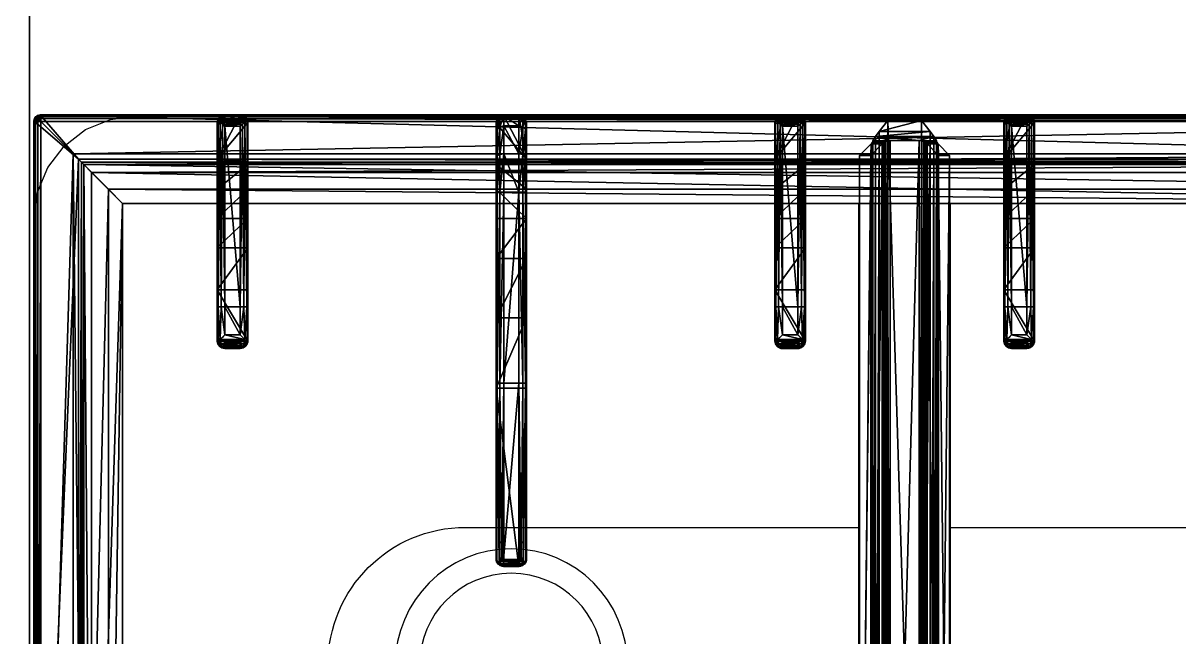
# Model space of a CAD drawing. Header units: millimetres. Extents: x 38967 to 51721, y 49836 to 53207.
# Drawn here: x 41740.43 to 41778.26, y 52517.76 to 52537.84 of the extents above; entities that cross this region are included whole.
import ezdxf

# ---------------------------------------------------------------- set-up
doc = ezdxf.new("R2010")
doc.units = ezdxf.units.MM
doc.header["$LTSCALE"] = 5
for name, color, linetype in [('200-EquipBlack-3d', 250, 'Continuous'), ('200-EquipInternal-2d', 252, 'Continuous'), ('200-EquipSteel-3d', 9, 'Continuous')]:
    doc.layers.add(name, color=color, linetype=linetype)

# ---------------------------------------------------------------- blocks, each defined once
blk = doc.blocks.new('ELECTROLUX-MC7-BODY1200X250')
at = {"layer": '200-EquipSteel-3d'}
for points in [[(0, -655, 650), (0, -102, 650), (1200, -102, 650), (1200, -655, 650)], [(0, -655, 650), (1200, -655, 650), (1200, -655, 900), (0, -655, 900)]]:
    blk.add_3dface(points, dxfattribs=at)
blk = doc.blocks.new('ELECTROLUX-MC-BURNER6')
at = {"layer": '200-EquipInternal-2d'}
for radius in [38, 30]:
    blk.add_circle((0, 0), radius, dxfattribs=at)
blk = doc.blocks.new('ELECTROLUX-MC-CRUSCOTTO1200')
at = {"layer": '200-EquipSteel-3d'}
for points in [[(0, -55.83, 654.41), (0, 0, 660.54), (1200, 0, 660.54), (1200, -55.83, 654.41)], [(0, 0, 660.54), (0, 0, 900), (1200, 0, 900), (1200, 0, 660.54)], [(0, 0, 900), (0, -62, 900), (1200, -62, 900), (1200, 0, 900)]]:
    blk.add_3dface(points, dxfattribs=at)
blk = doc.blocks.new('ELECTROLUX-MC7-TOPFYERBRURNERS6')
at = {"layer": '200-EquipInternal-2d'}
for p, q in [((380, -651.5), (380, -85.5)), ((303.52, -333.5), (303.52, -328.5)), ((303.52, -328.5), (305.63, -328.5)), ((305.63, -328.5), (305.63, -333.5)), ((308.09, -326), (305.96, -326)), ((317.19, -328.5), (307.98, -328.5)), ((307.98, -333.5), (307.98, -328.5)), ((308.09, -326), (317.24, -326)), ((317.19, -328.5), (317.19, -333.5)), ((378, -328.5), (317.19, -328.5)), ((317.24, -326), (377.53, -326)), ((378, -328.5), (378, -333.5)), ((380, -328.5), (380, -333.5)), ((380, -328.5), (380, -333.5)), ((305.63, -333.5), (303.52, -333.5)), ((305.96, -336), (308.09, -336)), ((307.98, -333.5), (317.19, -333.5)), ((317.24, -336), (308.09, -336)), ((317.19, -333.5), (378, -333.5)), ((377.53, -336), (317.24, -336)), ((205, -353.5), (351.02, -353.5)), ((205, -383.5), (351.02, -383.5)), ((305.96, -401), (308.09, -401)), ((317.24, -401), (308.09, -401)), ((377.53, -401), (317.24, -401)), ((303.52, -403.5), (303.52, -408.5)), ((305.63, -403.5), (303.52, -403.5)), ((305.63, -408.5), (305.63, -403.5)), ((307.98, -403.5), (317.19, -403.5)), ((307.98, -403.5), (307.98, -408.5)), ((317.19, -403.5), (378, -403.5)), ((317.19, -408.5), (317.19, -403.5)), ((378, -408.5), (378, -403.5)), ((380, -408.5), (380, -403.5)), ((380, -408.5), (380, -403.5)), ((303.52, -408.5), (305.63, -408.5)), ((317.19, -408.5), (307.98, -408.5)), ((378, -408.5), (317.19, -408.5)), ((308.09, -411), (305.96, -411)), ((308.09, -411), (317.24, -411)), ((317.24, -411), (377.53, -411)), ((232.19, -494.75), (232.19, -499.75)), ((232.19, -494.75), (232.64, -494.75)), ((232.64, -494.75), (232.64, -499.75)), ((232.73, -494.16), (232.73, -500.34)), ((234.54, -494.75), (234.54, -499.75)), ((234.54, -494.75), (292.19, -494.75)), ((235.11, -492.25), (234.69, -492.25)), ((292.24, -492.25), (235.11, -492.25)), ((292.19, -494.75), (292.19, -499.75)), ((292.19, -494.75), (354.69, -494.75)), ((354.69, -492.25), (292.24, -492.25)), ((354.69, -492.25), (354.69, -494.75)), ((377.19, -492.25), (354.69, -492.25)), ((354.69, -494.75), (354.69, -499.75)), ((354.69, -494.75), (379.69, -494.75)), ((379.69, -494.75), (379.69, -499.75)), ((232.64, -499.75), (232.19, -499.75)), ((292.19, -499.75), (234.54, -499.75)), ((234.69, -502.25), (235.11, -502.25)), ((235.11, -502.25), (292.24, -502.25)), ((354.69, -499.75), (292.19, -499.75)), ((292.24, -502.25), (354.69, -502.25)), ((354.69, -499.75), (354.69, -502.25)), ((379.69, -499.75), (354.69, -499.75)), ((354.69, -502.25), (377.19, -502.25)), ((303.52, -591), (303.52, -586)), ((303.52, -586), (305.63, -586)), ((305.63, -586), (305.63, -591)), ((308.09, -583.5), (305.96, -583.5)), ((317.19, -586), (307.98, -586)), ((307.98, -591), (307.98, -586)), ((308.09, -583.5), (317.24, -583.5)), ((317.19, -586), (317.19, -591)), ((378, -586), (317.19, -586)), ((317.24, -583.5), (377.53, -583.5)), ((378, -586), (378, -591)), ((380, -586), (380, -591)), ((380, -586), (380, -591)), ((305.63, -591), (303.52, -591)), ((305.96, -593.5), (308.09, -593.5)), ((307.98, -591), (317.19, -591)), ((317.24, -593.5), (308.09, -593.5)), ((317.19, -591), (378, -591)), ((377.53, -593.5), (317.24, -593.5)), ((378, -653.5), (22, -653.5))]:
    blk.add_line(p, q, dxfattribs=at)
blk.add_lwpolyline([(48.98, -112.48), (351.02, -112.48), (351.02, -624.52), (48.98, -624.52)], close=True, dxfattribs=at)
for points in [[(245, -353.5), (245, -222.25, 1), (155, -222.25), (155, -353.5)], [(155, -383.5), (155, -512.25, 1), (245, -512.25), (245, -383.5)]]:
    blk.add_lwpolyline(points, format="xyb", dxfattribs=at)
for centre, start, end in [((377.19, -494.75), 0, 90), ((377.19, -499.75), 270, 0)]:
    blk.add_arc(centre, 2.5, start, end, dxfattribs=at)
for centre, major_axis, ratio, start_param, end_param in [((308.09, -328.5), (1.92, 1.92), 0.8391, 1.592613, 2.268928), ((308.09, -328.5), (0, 2.5), 0.84544, 0, 0.894481), ((308.09, -328.5), (-2.5, 2.5), 0.02182, 0.872665, 1.54898), ((317.24, -328.5), (0, 2.5), 0.02182, 0, 1.570796), ((377.53, -328.5), (0, 2.5), 0.948965, -0.895145, 0), ((308.09, -333.5), (-1.92, 1.92), 0.8391, 0.872665, 1.54898), ((308.09, -333.5), (2.5, 2.5), 0.02182, 1.592613, 2.268928), ((308.09, -333.5), (0, 2.5), 0.84544, 2.247111, 3.141593), ((317.24, -333.5), (0, 2.5), 0.02182, 1.570796, 3.141593), ((377.53, -333.5), (0, 2.5), 0.948965, 3.141593, 4.036737), ((234.69, -494.75), (2.5, 0), 0.99863, 1.570796, 3.141593), ((236.11, -494.75), (3.47, 0), 0.720185, 2.903047, 3.141593), ((235.11, -494.75), (0, 2.5), 0.951091, 0, 0.914364), ((292.24, -494.75), (0, 2.5), 0.02182, 0, 1.570796), ((234.69, -499.75), (-2.5, 0), 0.99863, 0, 1.570796), ((236.11, -499.75), (-3.47, 0), 0.720185, 0, 0.238546), ((235.11, -499.75), (0, 2.5), 0.951091, 2.227228, 3.141593), ((292.24, -499.75), (0, 2.5), 0.02182, 1.570796, 3.141593), ((308.09, -586), (1.92, 1.92), 0.8391, 1.592613, 2.268928), ((308.09, -586), (0, 2.5), 0.84544, 0, 0.894481), ((308.09, -586), (-2.5, 2.5), 0.02182, 0.872665, 1.54898), ((317.24, -586), (0, 2.5), 0.02182, 0, 1.570796), ((377.53, -586), (0, 2.5), 0.948965, -0.895145, 0), ((308.09, -591), (-1.92, 1.92), 0.8391, 0.872665, 1.54898), ((308.09, -591), (2.5, 2.5), 0.02182, 1.592613, 2.268928), ((308.09, -591), (0, 2.5), 0.84544, 2.247111, 3.141593), ((317.24, -591), (0, 2.5), 0.02182, 1.570796, 3.141593), ((377.53, -591), (0, 2.5), 0.948965, 3.141593, 4.036737), ((378, -651.5), (-1.42, 1.42), 0.997265, 2.357564, 3.925621)]:
    blk.add_ellipse(centre, major_axis=major_axis, ratio=ratio, start_param=start_param, end_param=end_param, dxfattribs=at)
at = {"layer": '200-EquipInternal-2d', "extrusion": (0, 0, -1)}
for centre, major_axis, ratio, start_param, end_param in [((308.09, -403.5), (0, 2.5), 0.84544, -0.894481, 0), ((317.24, -403.5), (0, 2.5), 0.02182, 4.712389, 6.283185), ((377.53, -403.5), (0, 2.5), 0.948965, 0, 0.895145), ((308.09, -403.5), (1.92, 1.92), 0.8391, 4.014257, 4.690572), ((308.09, -403.5), (-2.5, 2.5), 0.02182, 4.734206, 5.410521), ((308.09, -408.5), (-1.92, 1.92), 0.8391, 4.734206, 5.410521), ((308.09, -408.5), (2.5, 2.5), 0.02182, 4.014257, 4.690572), ((317.24, -408.5), (0, 2.5), 0.02182, 3.141593, 4.712389), ((308.09, -408.5), (0, 2.5), 0.84544, 3.141593, 4.036074), ((377.53, -408.5), (0, 2.5), 0.948965, 2.246448, 3.141593)]:
    blk.add_ellipse(centre, major_axis=major_axis, ratio=ratio, start_param=start_param, end_param=end_param, dxfattribs=at)
at = {"layer": '200-EquipInternal-2d'}
for points, knots in [([(305.96, -326), (305.81, -326), (305.65, -326.01), (305.34, -326.08), (305.18, -326.13), (304.88, -326.25), (304.74, -326.33), (304.47, -326.52), (304.35, -326.62), (304.13, -326.84), (304.03, -326.97), (303.85, -327.24), (303.77, -327.39), (303.65, -327.7), (303.6, -327.86), (303.54, -328.18), (303.52, -328.34), (303.52, -328.5)], [3.776921, 3.776921, 3.776921, 3.776921, 4.248957, 4.248957, 4.720993, 4.720993, 5.193029, 5.193029, 5.665065, 5.665065, 6.135831, 6.135831, 6.606596, 6.606596, 7.077361, 7.077361, 7.548126, 7.548126, 7.548126, 7.548126]), ([(379.38, -326.94), (379.21, -327.14), (379.01, -327.37), (378.67, -327.75), (378.53, -327.9), (378.26, -328.21), (378.13, -328.36), (378, -328.5)], [11.858599, 11.858599, 11.858599, 11.858599, 12.773425, 12.773425, 13.35037, 13.35037, 13.927314, 13.927314, 13.927314, 13.927314]), ([(380, -328.5), (379.99, -328.36), (379.97, -328.21), (379.91, -327.9), (379.86, -327.75), (379.69, -327.37), (379.55, -327.14), (379.38, -326.94)], [0, 0, 0, 0, 0.576945, 0.576945, 1.153889, 1.153889, 2.068716, 2.068716, 2.068716, 2.068716]), ([(303.52, -333.5), (303.52, -333.66), (303.54, -333.82), (303.6, -334.14), (303.65, -334.3), (303.77, -334.61), (303.85, -334.76), (304.03, -335.03), (304.13, -335.16), (304.35, -335.38), (304.47, -335.48), (304.74, -335.67), (304.88, -335.75), (305.18, -335.87), (305.34, -335.92), (305.65, -335.98), (305.81, -336), (305.96, -336)], [15.096253, 15.096253, 15.096253, 15.096253, 15.567018, 15.567018, 16.037783, 16.037783, 16.508548, 16.508548, 16.979314, 16.979314, 17.45135, 17.45135, 17.923386, 17.923386, 18.395422, 18.395422, 18.867458, 18.867458, 18.867458, 18.867458]), ([(378, -333.5), (378.13, -333.64), (378.26, -333.79), (378.53, -334.09), (378.67, -334.25), (379.01, -334.63), (379.21, -334.86), (379.38, -335.06)], [0, 0, 0, 0, 0.576945, 0.576945, 1.153889, 1.153889, 2.068716, 2.068716, 2.068716, 2.068716]), ([(379.38, -335.06), (379.55, -334.86), (379.69, -334.63), (379.86, -334.25), (379.91, -334.09), (379.97, -333.79), (379.99, -333.64), (380, -333.5)], [11.858599, 11.858599, 11.858599, 11.858599, 12.773425, 12.773425, 13.35037, 13.35037, 13.927314, 13.927314, 13.927314, 13.927314]), ([(303.52, -403.5), (303.52, -403.34), (303.54, -403.18), (303.6, -402.86), (303.65, -402.7), (303.77, -402.39), (303.85, -402.24), (304.03, -401.97), (304.13, -401.84), (304.35, -401.62), (304.47, -401.52), (304.74, -401.33), (304.88, -401.25), (305.18, -401.13), (305.34, -401.08), (305.65, -401.02), (305.81, -401), (305.96, -401)], [15.096253, 15.096253, 15.096253, 15.096253, 15.567018, 15.567018, 16.037783, 16.037783, 16.508548, 16.508548, 16.979314, 16.979314, 17.45135, 17.45135, 17.923386, 17.923386, 18.395422, 18.395422, 18.867458, 18.867458, 18.867458, 18.867458]), ([(378, -403.5), (378.13, -403.36), (378.26, -403.21), (378.53, -402.91), (378.67, -402.75), (379.01, -402.37), (379.21, -402.14), (379.38, -401.94)], [0, 0, 0, 0, 0.576945, 0.576945, 1.153889, 1.153889, 2.068716, 2.068716, 2.068716, 2.068716]), ([(379.38, -401.94), (379.55, -402.14), (379.69, -402.37), (379.86, -402.75), (379.91, -402.91), (379.97, -403.21), (379.99, -403.36), (380, -403.5)], [11.858599, 11.858599, 11.858599, 11.858599, 12.773425, 12.773425, 13.35037, 13.35037, 13.927314, 13.927314, 13.927314, 13.927314]), ([(305.96, -411), (305.81, -411), (305.65, -410.99), (305.34, -410.92), (305.18, -410.87), (304.88, -410.75), (304.74, -410.67), (304.47, -410.48), (304.35, -410.38), (304.13, -410.16), (304.03, -410.03), (303.85, -409.76), (303.77, -409.61), (303.65, -409.3), (303.6, -409.14), (303.54, -408.82), (303.52, -408.66), (303.52, -408.5)], [3.776921, 3.776921, 3.776921, 3.776921, 4.248957, 4.248957, 4.720993, 4.720993, 5.193029, 5.193029, 5.665065, 5.665065, 6.135831, 6.135831, 6.606596, 6.606596, 7.077361, 7.077361, 7.548126, 7.548126, 7.548126, 7.548126]), ([(379.38, -410.06), (379.21, -409.86), (379.01, -409.63), (378.67, -409.25), (378.53, -409.09), (378.26, -408.79), (378.13, -408.64), (378, -408.5)], [11.858599, 11.858599, 11.858599, 11.858599, 12.773425, 12.773425, 13.35037, 13.35037, 13.927314, 13.927314, 13.927314, 13.927314]), ([(380, -408.5), (379.99, -408.64), (379.97, -408.79), (379.91, -409.09), (379.86, -409.25), (379.69, -409.63), (379.55, -409.86), (379.38, -410.06)], [0, 0, 0, 0, 0.576945, 0.576945, 1.153889, 1.153889, 2.068716, 2.068716, 2.068716, 2.068716]), ([(232.73, -494.16), (232.76, -494.06), (232.8, -493.95), (232.94, -493.63), (233.07, -493.42), (233.22, -493.22)], [0.764042, 0.764042, 0.764042, 0.764042, 1.153889, 1.153889, 2.012527, 2.012527, 2.012527, 2.012527]), ([(233.22, -493.22), (233.31, -493.33), (233.41, -493.44), (233.59, -493.66), (233.68, -493.77), (233.87, -493.99), (233.97, -494.1), (234.15, -494.31), (234.25, -494.41), (234.37, -494.55), (234.41, -494.6), (234.46, -494.66), (234.48, -494.68), (234.5, -494.7), (234.51, -494.71), (234.53, -494.73), (234.53, -494.73), (234.53, -494.74), (234.54, -494.74), (234.54, -494.74), (234.54, -494.74), (234.54, -494.75), (234.54, -494.75), (234.54, -494.75), (234.54, -494.75), (234.54, -494.75), (234.54, -494.75), (234.54, -494.75)], [5.918781, 5.918781, 5.918781, 5.918781, 6.382244, 6.382244, 6.833826, 6.833826, 7.285407, 7.285407, 7.736989, 7.736989, 7.96278, 7.96278, 8.075675, 8.075675, 8.132123, 8.132123, 8.160346, 8.160346, 8.174458, 8.174458, 8.181514, 8.181514, 8.185042, 8.185042, 8.186806, 8.186806, 8.18857, 8.18857, 8.18857, 8.18857]), ([(233.22, -501.28), (233.07, -501.08), (232.94, -500.87), (232.8, -500.55), (232.76, -500.44), (232.73, -500.34)], [11.917214, 11.917214, 11.917214, 11.917214, 12.775852, 12.775852, 13.165698, 13.165698, 13.165698, 13.165698]), ([(234.54, -499.75), (234.54, -499.75), (234.54, -499.75), (234.54, -499.75), (234.54, -499.75), (234.54, -499.75), (234.54, -499.75), (234.54, -499.76), (234.54, -499.76), (234.54, -499.76), (234.53, -499.76), (234.53, -499.77), (234.53, -499.77), (234.51, -499.79), (234.5, -499.8), (234.48, -499.82), (234.46, -499.84), (234.41, -499.9), (234.37, -499.95), (234.25, -500.09), (234.15, -500.19), (233.97, -500.4), (233.87, -500.51), (233.68, -500.73), (233.59, -500.84), (233.41, -501.06), (233.31, -501.17), (233.22, -501.28)], [8.188054, 8.188054, 8.188054, 8.188054, 8.189818, 8.189818, 8.191582, 8.191582, 8.19511, 8.19511, 8.202166, 8.202166, 8.216278, 8.216278, 8.244501, 8.244501, 8.300949, 8.300949, 8.413844, 8.413844, 8.639635, 8.639635, 9.091217, 9.091217, 9.542798, 9.542798, 9.99438, 9.99438, 10.457843, 10.457843, 10.457843, 10.457843]), ([(305.96, -583.5), (305.81, -583.5), (305.65, -583.51), (305.34, -583.58), (305.18, -583.63), (304.88, -583.75), (304.74, -583.83), (304.47, -584.02), (304.35, -584.12), (304.13, -584.34), (304.03, -584.47), (303.85, -584.74), (303.77, -584.89), (303.65, -585.2), (303.6, -585.36), (303.54, -585.68), (303.52, -585.84), (303.52, -586)], [3.776921, 3.776921, 3.776921, 3.776921, 4.248957, 4.248957, 4.720993, 4.720993, 5.193029, 5.193029, 5.665065, 5.665065, 6.135831, 6.135831, 6.606596, 6.606596, 7.077361, 7.077361, 7.548126, 7.548126, 7.548126, 7.548126]), ([(379.38, -584.44), (379.21, -584.64), (379.01, -584.87), (378.67, -585.25), (378.53, -585.41), (378.26, -585.71), (378.13, -585.86), (378, -586)], [11.858599, 11.858599, 11.858599, 11.858599, 12.773425, 12.773425, 13.35037, 13.35037, 13.927314, 13.927314, 13.927314, 13.927314]), ([(380, -586), (379.99, -585.86), (379.97, -585.71), (379.91, -585.41), (379.86, -585.25), (379.69, -584.87), (379.55, -584.64), (379.38, -584.44)], [0, 0, 0, 0, 0.576945, 0.576945, 1.153889, 1.153889, 2.068716, 2.068716, 2.068716, 2.068716]), ([(303.52, -591), (303.52, -591.16), (303.54, -591.32), (303.6, -591.64), (303.65, -591.8), (303.77, -592.11), (303.85, -592.26), (304.03, -592.53), (304.13, -592.66), (304.35, -592.88), (304.47, -592.98), (304.74, -593.17), (304.88, -593.25), (305.18, -593.37), (305.34, -593.42), (305.65, -593.48), (305.81, -593.5), (305.96, -593.5)], [15.096253, 15.096253, 15.096253, 15.096253, 15.567018, 15.567018, 16.037783, 16.037783, 16.508548, 16.508548, 16.979314, 16.979314, 17.45135, 17.45135, 17.923386, 17.923386, 18.395422, 18.395422, 18.867458, 18.867458, 18.867458, 18.867458]), ([(378, -591), (378.13, -591.14), (378.26, -591.29), (378.53, -591.59), (378.67, -591.75), (379.01, -592.13), (379.21, -592.36), (379.38, -592.56)], [0, 0, 0, 0, 0.576945, 0.576945, 1.153889, 1.153889, 2.068716, 2.068716, 2.068716, 2.068716]), ([(379.38, -592.56), (379.55, -592.36), (379.69, -592.13), (379.86, -591.75), (379.91, -591.59), (379.97, -591.29), (379.99, -591.14), (380, -591)], [11.858599, 11.858599, 11.858599, 11.858599, 12.773425, 12.773425, 13.35037, 13.35037, 13.927314, 13.927314, 13.927314, 13.927314])]:
    blk.add_open_spline(points, degree=3, knots=knots, dxfattribs=at)
at = {"layer": '200-EquipSteel-3d'}
for points, invisible_edges in [([(400, -655, 900), (379.66, -619.74, 900), (379.66, -117.26, 900), (400, -80.5, 900)], 13), ([(400, -655, 900), (420.34, -619.74, 900), (420.34, -117.26, 900), (400, -80.5, 900)], 13), ([(378.51, -628.47, 900), (379.66, -619.74, 900), (400, -655, 900)], 10), ([(421.49, -628.47, 900), (420.34, -619.74, 900), (400, -655, 900)], 10), ([(375.14, -636.62, 900), (378.51, -628.47, 900), (400, -655, 900)], 10), ([(424.86, -636.62, 900), (421.49, -628.47, 900), (400, -655, 900)], 10), ([(369.77, -643.61, 900), (375.14, -636.62, 900), (400, -655, 900)], 10), ([(430.23, -643.61, 900), (424.86, -636.62, 900), (400, -655, 900)], 10), ([(362.78, -648.98, 900), (369.77, -643.61, 900), (400, -655, 900)], 10), ([(437.22, -648.98, 900), (430.23, -643.61, 900), (400, -655, 900)], 10), ([(354.63, -652.35, 900), (362.78, -648.98, 900), (400, -655, 900)], 10), ([(445.37, -652.35, 900), (437.22, -648.98, 900), (400, -655, 900)], 10), ([(0, -655, 900), (54.11, -653.5, 900), (345.89, -653.5, 900), (400, -655, 900)], 5), ([(345.89, -653.5, 900), (354.63, -652.35, 900), (400, -655, 900)], 10), ([(454.11, -653.5, 900), (445.37, -652.35, 900), (400, -655, 900)], 10), ([(800, -655, 900), (745.89, -653.5, 900), (454.11, -653.5, 900), (400, -655, 900)], 5)]:
    blk.add_3dface(points, dxfattribs=dict(at, invisible_edges=invisible_edges))
at = {"layer": '200-EquipBlack-3d'}
mesh = blk.add_polyface(dxfattribs=at)
corners = [(379.78, -85.71, 904.1), (380, -85.5, 900), (379.52, -84.72, 904.14), (379.73, -84.5, 900), (378, -83.5, 900), (378.78, -83.98, 904.14), (379, -83.77, 900), (377.79, -83.72, 904.1), (379.48, -85.71, 905.06), (379.29, -84.85, 905), (378.65, -85.21, 905.73), (378.76, -85.71, 905.75), (378.65, -84.21, 905), (377.79, -84.02, 905.06), (378.29, -84.85, 905.73), (377.79, -84.74, 905.75), (377.79, -85.71, 906), (22.21, -85.71, 906), (22.21, -84.74, 905.75), (22.21, -84.02, 905.06), (22.21, -83.72, 904.1), (22, -83.5, 900), (365.45, -638.95, 900), (22, -653.5, 900), (34.55, -638.95, 900), (365.45, -98.05, 900), (380, -651.5, 900), (34.55, -98.05, 900), (20, -85.5, 900), (21, -83.77, 900), (379.73, -652.5, 900), (379, -653.23, 900), (378, -653.5, 900), (20, -651.5, 900), (20.27, -652.5, 900), (21, -653.23, 900), (20.27, -84.5, 900), (21.22, -83.98, 904.14), (20.48, -84.72, 904.14), (20.22, -85.71, 904.1), (21.35, -84.21, 905), (21.71, -84.85, 905.73), (20.71, -84.85, 905), (20.52, -85.71, 905.06), (21.35, -85.21, 905.73), (21.24, -85.71, 905.75), (22.21, -651.29, 906), (21.24, -651.29, 905.75), (20.52, -651.29, 905.06), (20.22, -651.29, 904.1), (20.48, -652.28, 904.14), (21.22, -653.02, 904.14), (22.21, -653.28, 904.1), (20.71, -652.15, 905), (21.35, -651.79, 905.73), (21.35, -652.79, 905), (22.21, -652.98, 905.06), (21.71, -652.15, 905.73), (22.21, -652.26, 905.75), (35.55, -637.95, 899.73), (35.55, -99.05, 899.73), (36.28, -99.78, 899), (36.28, -637.22, 899), (38.88, -634.62, 902.5), (38.88, -102.38, 902.5), (36.31, -637.19, 905.06), (36.31, -99.81, 905.06), (32.81, -96.31, 906), (32.81, -640.69, 906), (48.98, -624.52, 885), (48.98, -112.48, 885), (44.36, -107.86, 885), (44.36, -629.14, 885), (377.79, -653.28, 904.1), (377.79, -652.98, 905.06), (377.79, -651.29, 906), (377.79, -652.26, 905.75), (363.72, -637.22, 899), (364.45, -637.95, 899.73), (364.45, -99.05, 899.73), (363.72, -99.78, 899), (367.19, -640.69, 906), (367.19, -96.31, 906), (378.78, -653.02, 904.14), (379.52, -652.28, 904.14), (379.78, -651.29, 904.1), (378.65, -652.79, 905), (378.29, -652.15, 905.73), (379.29, -652.15, 905), (379.48, -651.29, 905.06), (378.65, -651.79, 905.73), (378.76, -651.29, 905.75), (361.12, -634.62, 902.5), (351.02, -624.52, 885), (363.69, -637.19, 905.06), (355.64, -629.14, 885), (355.64, -107.86, 885), (351.02, -112.48, 885), (361.12, -102.38, 902.5), (363.69, -99.81, 905.06)]
mesh.append_faces([[corners[k] for k in face] for face in [(16, 10, 14), (17, 41, 44), (46, 54, 57), (75, 87, 90)]])
mesh.append_faces([[corners[k] for k in face] for face in [(4, 5, 6), (8, 10, 11), (16, 11, 10), (15, 16, 14), (7, 19, 13), (13, 18, 15), (28, 38, 36), (19, 41, 18), (17, 18, 41), (45, 17, 44), (39, 48, 43), (43, 47, 45), (23, 51, 35), (48, 54, 47), (46, 47, 54), (58, 46, 57), (52, 74, 56), (76, 56, 74), (26, 84, 30), (74, 87, 76), (85, 88, 84), (88, 87, 86), (75, 76, 87), (91, 75, 90), (85, 8, 89), (11, 89, 8)]], dxfattribs={"vtx0": -1})
mesh.append_faces([[corners[k] for k in face] for face in [(16, 15, 17), (22, 23, 24), (25, 26, 22), (27, 21, 25), (21, 28, 29), (6, 1, 4), (4, 25, 21), (24, 28, 27), (35, 33, 23), (26, 25, 1), (23, 22, 32), (17, 45, 46), (75, 81, 46), (81, 16, 82), (46, 67, 17), (17, 82, 16), (93, 72, 69), (72, 93, 95), (70, 71, 97), (97, 95, 93)]], dxfattribs={"vtx0": -1, "vtx1": -1})
mesh.append_faces([[corners[k] for k in face] for face in [(21, 27, 28), (4, 1, 25), (26, 32, 22), (24, 23, 33)]], dxfattribs={"vtx0": -1, "vtx1": -1, "vtx2": -1})
mesh.append_faces([[corners[k] for k in face] for face in [(17, 15, 18), (24, 33, 28), (46, 45, 47), (75, 58, 76), (16, 91, 11)]], dxfattribs={"vtx0": -1, "vtx2": -1})
mesh.append_faces([[corners[k] for k in face] for face in [(0, 1, 2), (5, 2, 6), (8, 0, 9), (5, 12, 2), (5, 7, 12), (12, 13, 14), (12, 14, 9), (2, 9, 0), (10, 9, 14), (19, 18, 13), (4, 21, 7), (30, 31, 26), (34, 33, 35), (20, 21, 37), (38, 37, 36), (19, 20, 40), (38, 42, 37), (38, 39, 42), (42, 43, 44), (42, 44, 40), (37, 40, 20), (41, 40, 44), (48, 47, 43), (28, 33, 39), (49, 33, 50), (51, 50, 35), (48, 49, 53), (51, 55, 50), (51, 52, 55), (55, 56, 57), (55, 57, 53), (50, 53, 49), (54, 53, 57), (24, 27, 59), (61, 62, 60), (63, 64, 65), (67, 68, 66), (69, 70, 63), (61, 71, 62), (73, 74, 52), (58, 56, 76), (32, 73, 23), (62, 77, 59), (22, 24, 78), (27, 25, 60), (80, 61, 79), (73, 32, 83), (84, 83, 30), (74, 73, 86), (88, 89, 90), (88, 86, 84), (83, 84, 86), (92, 93, 63), (68, 81, 65), (92, 63, 94), (72, 95, 62), (95, 96, 77), (98, 97, 92), (81, 82, 94), (98, 92, 99), (77, 80, 78), (25, 22, 79), (0, 8, 85), (91, 89, 11), (80, 96, 61), (70, 97, 64), (64, 98, 66), (82, 67, 99), (1, 0, 26)]], dxfattribs={"vtx1": -1})
mesh.append_faces([[corners[k] for k in face] for face in [(31, 32, 26), (75, 46, 58), (75, 16, 81), (81, 68, 46), (68, 67, 46), (67, 82, 17), (70, 69, 71), (72, 71, 69), (71, 96, 97), (96, 95, 97), (16, 75, 91)]], dxfattribs={"vtx1": -1, "vtx2": -1})
mesh.append_faces([[corners[k] for k in face] for face in [(1, 3, 2), (4, 7, 5), (2, 3, 6), (8, 9, 10), (7, 13, 12), (12, 9, 2), (13, 15, 14), (7, 20, 19), (21, 20, 7), (6, 3, 1), (28, 36, 29), (21, 29, 37), (28, 39, 38), (37, 29, 36), (19, 40, 41), (39, 43, 42), (42, 40, 37), (43, 45, 44), (39, 49, 48), (33, 49, 39), (33, 34, 50), (23, 52, 51), (50, 34, 35), (48, 53, 54), (52, 56, 55), (55, 53, 50), (56, 58, 57), (27, 60, 59), (62, 59, 60), (64, 66, 65), (68, 65, 66), (70, 64, 63), (71, 72, 62), (73, 52, 23), (77, 78, 59), (24, 59, 78), (25, 79, 60), (61, 60, 79), (32, 31, 83), (26, 85, 84), (83, 31, 30), (74, 86, 87), (73, 83, 86), (85, 89, 88), (88, 90, 87), (89, 91, 90), (93, 69, 63), (81, 94, 65), (63, 65, 94), (95, 77, 62), (96, 80, 77), (97, 93, 92), (82, 99, 94), (92, 94, 99), (80, 79, 78), (22, 78, 79), (96, 71, 61), (97, 98, 64), (98, 99, 66), (67, 66, 99), (0, 85, 26)]], dxfattribs={"vtx2": -1})
mesh = blk.add_polyface(dxfattribs=at)
corners = [(307.98, -333.5, 934.6), (306.44, -326.93, 933.98), (306.44, -335.06, 933.98), (307.98, -328.5, 934.6), (305.63, -328.5, 932.53), (305.63, -333.5, 932.53), (303.71, -334.46, 920.55), (303.52, -333.5, 920.59), (304.24, -335.27, 920.43), (307.18, -335.75, 933.14), (305.96, -336, 920), (308.09, -336, 932.1), (305.03, -335.81, 920.24), (303.52, -328.5, 920.59), (303.71, -327.54, 920.55), (307.18, -326.25, 933.14), (304.24, -326.73, 920.43), (305.03, -326.19, 920.24), (305.96, -326, 920), (308.09, -326, 932.1), (317.24, -336, 932.5), (322.73, -336, 912.68), (375.79, -336, 932.5), (346.02, -336, 885), (363.72, -336, 899), (336.51, -336, 900.63), (355.64, -336, 885), (364.17, -336, 899.53), (364.77, -336, 899.88), (377.5, -336, 900), (365.45, -336, 900), (322.73, -326, 912.68), (346.02, -326, 885), (336.51, -326, 900.63), (317.24, -326, 932.5), (377.5, -326, 900), (365.45, -326, 900), (375.79, -326, 932.5), (364.77, -326, 899.88), (364.17, -326, 899.53), (355.64, -326, 885), (363.72, -326, 899), (378.27, -328.5, 933.1), (380, -328.5, 900), (378.1, -327.7, 933.81), (378.75, -326.33, 900), (377.64, -326.94, 934.45), (379.66, -327.25, 900), (376.82, -326.25, 933.58), (380, -333.5, 900), (378.27, -333.5, 933.1), (379.66, -334.75, 900), (378.75, -335.66, 900), (317.19, -327.25, 934.67), (317.19, -328.5, 935), (317.21, -326.33, 933.75), (376.98, -327.7, 934.87), (376.27, -328.5, 935), (317.19, -333.5, 935), (376.27, -333.5, 935), (377.64, -335.06, 934.45), (376.98, -334.3, 934.87), (378.1, -334.3, 933.81), (376.82, -335.75, 933.58), (317.21, -335.66, 933.75), (317.19, -334.75, 934.67)]
mesh.append_faces([[corners[k] for k in face] for face in [(5, 6, 2), (5, 7, 6), (6, 8, 2), (13, 4, 14), (16, 14, 1), (1, 14, 4), (42, 43, 44), (45, 46, 47), (46, 45, 48), (46, 44, 47), (44, 43, 47), (1, 55, 15), (48, 55, 46), (46, 53, 56), (57, 56, 54), (50, 62, 49), (49, 62, 51), (63, 52, 60), (52, 51, 60), (60, 51, 62), (61, 65, 60), (59, 58, 61), (60, 64, 63), (9, 64, 2)]])
mesh.append_faces([[corners[k] for k in face] for face in [(0, 1, 2), (15, 16, 1), (16, 15, 17), (19, 17, 15), (32, 25, 33), (35, 48, 45), (35, 30, 36), (3, 53, 1), (53, 55, 1), (55, 53, 46), (58, 65, 61), (65, 64, 60), (64, 65, 2), (65, 0, 2)]], dxfattribs={"vtx0": -1})
mesh.append_faces([[corners[k] for k in face] for face in [(20, 21, 22), (23, 24, 25), (25, 22, 21), (30, 22, 28), (12, 17, 10), (17, 12, 16), (6, 14, 8), (8, 16, 12), (18, 34, 31), (37, 31, 34), (51, 29, 49), (49, 30, 43)]], dxfattribs={"vtx0": -1, "vtx1": -1})
mesh.append_faces([[corners[k] for k in face] for face in [(25, 28, 22), (37, 38, 33), (35, 43, 30)]], dxfattribs={"vtx0": -1, "vtx1": -1, "vtx2": -1})
mesh.append_faces([[corners[k] for k in face] for face in [(37, 33, 31), (33, 39, 41), (34, 15, 55), (34, 55, 48), (58, 54, 3), (54, 58, 59), (20, 63, 64), (20, 64, 9)]], dxfattribs={"vtx0": -1, "vtx2": -1})
mesh.append_faces([[corners[k] for k in face] for face in [(1, 4, 2), (2, 8, 9), (10, 11, 12), (12, 9, 8), (4, 13, 5), (18, 17, 19), (11, 10, 20), (29, 22, 30), (7, 13, 6), (10, 18, 21), (25, 21, 33), (19, 34, 18), (35, 36, 37), (40, 32, 41), (37, 48, 35), (43, 42, 49), (45, 47, 35), (19, 15, 34), (37, 34, 48), (0, 58, 3), (57, 54, 59), (42, 44, 50), (46, 60, 44), (60, 46, 61), (59, 61, 57), (62, 50, 44), (22, 29, 63), (22, 63, 20), (11, 20, 9), (26, 23, 40), (24, 26, 41), (36, 30, 38), (24, 41, 27), (39, 38, 27)]], dxfattribs={"vtx1": -1})
mesh.append_faces([[corners[k] for k in face] for face in [(10, 21, 20), (24, 27, 25), (27, 28, 25), (13, 14, 6), (14, 16, 8), (36, 38, 37), (38, 39, 33), (32, 33, 41), (47, 43, 35), (29, 30, 49), (3, 54, 53), (58, 0, 65)]], dxfattribs={"vtx1": -1, "vtx2": -1})
mesh.append_faces([[corners[k] for k in face] for face in [(0, 3, 1), (4, 5, 2), (11, 9, 12), (13, 7, 5), (23, 26, 24), (17, 18, 10), (18, 31, 21), (32, 23, 25), (21, 31, 33), (42, 50, 49), (51, 52, 29), (54, 56, 53), (46, 56, 61), (60, 62, 44), (61, 56, 57), (29, 52, 63), (23, 32, 40), (26, 40, 41), (30, 28, 38), (41, 39, 27), (38, 28, 27)]], dxfattribs={"vtx2": -1})
mesh = blk.add_polyface(dxfattribs=at)
corners = [(33.32, -379.61, 880), (366.68, -379.61, 880), (33.32, -383.23, 880), (366.68, -383.23, 880), (33.32, -353.77, 880), (366.68, -353.77, 880), (33.32, -357.39, 880), (366.68, -357.39, 880), (370.45, -357.54, 894.07), (29.55, -357.54, 894.07), (370.7, -357.75, 894.84), (28.97, -357.94, 895.59), (371.03, -357.94, 895.59), (29.3, -357.75, 894.84), (28.57, -358.13, 896.29), (371.43, -358.13, 896.29), (29.55, -361.16, 894.07), (370.45, -375.84, 894.07), (29.55, -375.84, 894.07), (370.5, -375.79, 894.26), (29.44, -375.74, 894.46), (370.56, -375.74, 894.46), (29.5, -375.79, 894.26), (29.37, -375.68, 894.65), (370.63, -375.68, 894.65), (29.55, -379.46, 894.07), (21.82, -362.96, 900), (25.49, -360.12, 899.11), (21.82, -374.04, 900), (25.49, -376.88, 899.11), (28.44, -363.73, 896.5), (27.13, -358.95, 897.99), (28.77, -362.18, 895.96), (29.07, -361.65, 895.39), (29.44, -361.26, 894.46), (29.5, -361.21, 894.26), (29.37, -361.32, 894.65), (28.53, -362.91, 896.36), (28.44, -373.27, 896.5), (28.53, -374.09, 896.36), (28.57, -378.87, 896.29), (28.77, -374.82, 895.96), (28.97, -379.06, 895.59), (29.3, -379.25, 894.84), (29.07, -375.35, 895.39), (27.13, -378.05, 897.99), (378.18, -362.96, 900), (374.51, -360.12, 899.11), (372.87, -358.95, 897.99), (370.45, -361.16, 894.07), (370.56, -361.26, 894.46), (370.5, -361.21, 894.26), (370.63, -361.32, 894.65), (370.93, -361.65, 895.39), (371.23, -362.18, 895.96), (371.47, -362.91, 896.36), (371.56, -363.73, 896.5), (371.56, -373.27, 896.5), (371.47, -374.09, 896.36), (370.93, -375.35, 895.39), (371.23, -374.82, 895.96), (370.45, -379.46, 894.07), (371.03, -379.06, 895.59), (370.7, -379.25, 894.84), (371.43, -378.87, 896.29), (372.87, -378.05, 897.99), (378.18, -374.04, 900), (374.51, -376.88, 899.11)]
mesh.append_faces([[corners[k] for k in face] for face in [(28, 27, 29), (39, 40, 38), (29, 31, 45), (26, 47, 27), (15, 31, 48), (48, 27, 47), (32, 55, 37), (56, 37, 55), (38, 58, 39), (60, 39, 58), (40, 65, 45), (66, 29, 67), (67, 45, 65), (48, 56, 15), (46, 67, 47), (47, 65, 48)]], dxfattribs={"vtx0": -1})
mesh.append_faces([[corners[k] for k in face] for face in [(8, 9, 10), (11, 12, 13), (13, 10, 9), (17, 18, 19), (20, 21, 22), (22, 19, 18), (11, 32, 14), (32, 11, 33), (9, 34, 13), (13, 33, 11), (40, 41, 42), (23, 43, 44), (43, 20, 25), (18, 25, 22), (22, 25, 20), (44, 42, 41), (6, 49, 16), (50, 35, 51), (35, 50, 34), (52, 34, 50), (51, 16, 49), (2, 61, 25), (62, 43, 63), (43, 62, 42), (64, 42, 62), (63, 25, 61), (56, 65, 57), (62, 60, 64), (60, 62, 59), (61, 21, 63), (63, 59, 62), (15, 54, 12), (52, 10, 53), (10, 50, 8), (49, 8, 51), (51, 8, 50), (53, 12, 54)]], dxfattribs={"vtx0": -1, "vtx1": -1})
mesh.append_faces([[corners[k] for k in face] for face in [(25, 18, 0), (38, 45, 31), (56, 48, 65), (8, 49, 7)]], dxfattribs={"vtx0": -1, "vtx2": -1})
mesh.append_faces([[corners[k] for k in face] for face in [(0, 1, 2), (4, 5, 6), (5, 4, 8), (14, 15, 11), (4, 6, 9), (1, 0, 17), (23, 24, 20), (2, 25, 0), (26, 27, 28), (14, 30, 31), (40, 45, 38), (27, 31, 29), (46, 47, 26), (31, 27, 48), (7, 49, 6), (36, 34, 52), (52, 53, 36), (54, 32, 53), (54, 55, 32), (30, 37, 56), (33, 36, 53), (57, 38, 56), (57, 58, 38), (59, 44, 60), (59, 24, 44), (41, 39, 60), (3, 61, 2), (40, 42, 64), (64, 65, 40), (29, 45, 67), (46, 26, 66), (67, 65, 47), (56, 55, 15), (5, 8, 7), (3, 1, 61)]], dxfattribs={"vtx1": -1})
mesh.append_faces([[corners[k] for k in face] for face in [(4, 9, 8), (15, 12, 11), (12, 10, 13), (6, 16, 9), (0, 18, 17), (24, 21, 20), (21, 19, 22), (16, 35, 9), (35, 34, 9), (34, 36, 13), (36, 33, 13), (32, 37, 14), (30, 38, 31), (39, 41, 40), (23, 20, 43), (43, 42, 44), (35, 16, 51), (43, 25, 63), (17, 19, 61), (19, 21, 61), (21, 24, 63), (24, 59, 63), (60, 58, 64), (55, 54, 15), (52, 50, 10), (10, 12, 53), (1, 17, 61)]], dxfattribs={"vtx1": -1, "vtx2": -1})
mesh.append_faces([[corners[k] for k in face] for face in [(1, 3, 2), (5, 7, 6), (37, 30, 14), (15, 14, 31), (32, 33, 53), (38, 30, 56), (24, 23, 44), (44, 41, 60), (66, 28, 29), (26, 28, 66), (46, 66, 67), (65, 64, 57), (58, 57, 64)]], dxfattribs={"vtx2": -1})
mesh = blk.add_polyface(dxfattribs=at)
corners = [(307.98, -408.5, 934.6), (306.44, -401.94, 933.98), (306.44, -410.07, 933.98), (307.98, -403.5, 934.6), (305.63, -403.5, 932.53), (305.63, -408.5, 932.53), (303.71, -409.46, 920.55), (303.52, -408.5, 920.59), (304.24, -410.27, 920.43), (307.18, -410.75, 933.14), (305.96, -411, 920), (308.09, -411, 932.1), (305.03, -410.81, 920.24), (303.52, -403.5, 920.59), (303.71, -402.54, 920.55), (307.18, -401.25, 933.14), (304.24, -401.73, 920.43), (305.03, -401.19, 920.24), (305.96, -401, 920), (308.09, -401, 932.1), (317.24, -411, 932.5), (322.73, -411, 912.68), (375.79, -411, 932.5), (346.02, -411, 885), (363.72, -411, 899), (336.51, -411, 900.63), (355.64, -411, 885), (364.17, -411, 899.53), (364.77, -411, 899.88), (377.5, -411, 900), (365.45, -411, 900), (322.73, -401, 912.68), (346.02, -401, 885), (336.51, -401, 900.63), (317.24, -401, 932.5), (377.5, -401, 900), (365.45, -401, 900), (375.79, -401, 932.5), (364.77, -401, 899.88), (364.17, -401, 899.53), (355.64, -401, 885), (363.72, -401, 899), (378.27, -403.5, 933.1), (380, -403.5, 900), (378.1, -402.7, 933.81), (378.75, -401.34, 900), (377.64, -401.94, 934.45), (379.66, -402.25, 900), (376.82, -401.25, 933.58), (380, -408.5, 900), (378.27, -408.5, 933.1), (379.66, -409.75, 900), (378.75, -410.67, 900), (317.19, -402.25, 934.67), (317.19, -403.5, 935), (317.21, -401.34, 933.75), (376.98, -402.7, 934.87), (376.27, -403.5, 935), (317.19, -408.5, 935), (376.27, -408.5, 935), (377.64, -410.06, 934.45), (376.98, -409.3, 934.87), (378.1, -409.3, 933.81), (376.82, -410.75, 933.58), (317.21, -410.67, 933.75), (317.19, -409.75, 934.67)]
mesh.append_faces([[corners[k] for k in face] for face in [(5, 6, 2), (5, 7, 6), (6, 8, 2), (13, 4, 14), (16, 14, 1), (1, 14, 4), (42, 43, 44), (45, 46, 47), (46, 45, 48), (46, 44, 47), (44, 43, 47), (1, 55, 15), (48, 55, 46), (46, 53, 56), (57, 56, 54), (50, 62, 49), (49, 62, 51), (63, 52, 60), (52, 51, 60), (60, 51, 62), (61, 65, 60), (59, 58, 61), (60, 64, 63), (9, 64, 2)]])
mesh.append_faces([[corners[k] for k in face] for face in [(0, 1, 2), (15, 16, 1), (16, 15, 17), (19, 17, 15), (32, 25, 33), (35, 48, 45), (35, 30, 36), (3, 53, 1), (53, 55, 1), (55, 53, 46), (58, 65, 61), (65, 64, 60), (64, 65, 2), (65, 0, 2)]], dxfattribs={"vtx0": -1})
mesh.append_faces([[corners[k] for k in face] for face in [(20, 21, 22), (23, 24, 25), (25, 22, 21), (30, 22, 28), (12, 17, 10), (17, 12, 16), (6, 14, 8), (8, 16, 12), (18, 34, 31), (37, 31, 34), (51, 29, 49), (49, 30, 43)]], dxfattribs={"vtx0": -1, "vtx1": -1})
mesh.append_faces([[corners[k] for k in face] for face in [(25, 28, 22), (37, 38, 33), (35, 43, 30)]], dxfattribs={"vtx0": -1, "vtx1": -1, "vtx2": -1})
mesh.append_faces([[corners[k] for k in face] for face in [(37, 33, 31), (33, 39, 41), (34, 15, 55), (34, 55, 48), (58, 54, 3), (54, 58, 59), (20, 63, 64), (20, 64, 9)]], dxfattribs={"vtx0": -1, "vtx2": -1})
mesh.append_faces([[corners[k] for k in face] for face in [(1, 4, 2), (2, 8, 9), (10, 11, 12), (12, 9, 8), (4, 13, 5), (18, 17, 19), (11, 10, 20), (29, 22, 30), (7, 13, 6), (10, 18, 21), (25, 21, 33), (19, 34, 18), (35, 36, 37), (40, 32, 41), (37, 48, 35), (43, 42, 49), (45, 47, 35), (19, 15, 34), (37, 34, 48), (0, 58, 3), (57, 54, 59), (42, 44, 50), (46, 60, 44), (60, 46, 61), (59, 61, 57), (62, 50, 44), (22, 29, 63), (22, 63, 20), (11, 20, 9), (26, 23, 40), (24, 26, 41), (36, 30, 38), (24, 41, 27), (39, 38, 27)]], dxfattribs={"vtx1": -1})
mesh.append_faces([[corners[k] for k in face] for face in [(10, 21, 20), (24, 27, 25), (27, 28, 25), (13, 14, 6), (14, 16, 8), (36, 38, 37), (38, 39, 33), (32, 33, 41), (47, 43, 35), (29, 30, 49), (3, 54, 53), (58, 0, 65)]], dxfattribs={"vtx1": -1, "vtx2": -1})
mesh.append_faces([[corners[k] for k in face] for face in [(0, 3, 1), (4, 5, 2), (11, 9, 12), (13, 7, 5), (23, 26, 24), (17, 18, 10), (18, 31, 21), (32, 23, 25), (21, 31, 33), (42, 50, 49), (51, 52, 29), (54, 56, 53), (46, 56, 61), (60, 62, 44), (61, 56, 57), (29, 52, 63), (23, 32, 40), (26, 40, 41), (30, 28, 38), (41, 39, 27), (38, 28, 27)]], dxfattribs={"vtx2": -1})
mesh = blk.add_polyface(dxfattribs=at)
corners = [(234.06, -492.51, 931.06), (233.44, -492.58, 922), (233.22, -493.22, 931.91), (235.11, -492.25, 930.01), (234.69, -492.25, 922), (232.52, -493.5, 922), (232.73, -494.16, 931.11), (232.64, -494.75, 930.59), (232.64, -494.6, 930.62), (232.19, -494.75, 922), (232.66, -494.45, 930.72), (290.6, -492.25, 922), (290.6, -502.25, 922), (234.69, -502.25, 922), (232.52, -501, 922), (233.44, -501.92, 922), (232.19, -499.75, 922), (292.24, -492.25, 932.5), (313.55, -492.25, 917.44), (354.69, -492.25, 932.5), (365.94, -492.25, 929.49), (374.17, -492.25, 921.25), (377.19, -492.25, 900), (365.45, -492.25, 900), (377.19, -492.25, 910), (333.01, -492.25, 904.45), (364.77, -492.25, 899.88), (364.17, -492.25, 899.53), (355.64, -492.25, 885), (346.02, -492.25, 885), (363.72, -492.25, 899), (292.21, -492.58, 933.75), (233.92, -494.04, 932.35), (292.19, -493.5, 934.67), (292.19, -494.75, 935), (234.26, -494.43, 932.45), (234.42, -494.6, 932.47), (234.48, -494.68, 932.48), (234.52, -494.72, 932.48), (234.54, -494.75, 932.48), (354.69, -492.58, 933.75), (366.56, -492.58, 930.57), (354.69, -494.75, 935), (367.02, -493.5, 931.36), (354.69, -493.5, 934.67), (367.19, -494.75, 931.65), (376.05, -493.5, 922.33), (375.25, -492.58, 921.87), (379.69, -494.75, 910), (379.35, -493.5, 910), (376.34, -494.75, 922.5), (378.44, -492.58, 910), (379.69, -494.75, 900), (379.35, -493.5, 900), (378.44, -492.58, 900), (233.22, -501.28, 931.91), (232.73, -500.34, 931.11), (233.92, -500.46, 932.35), (234.26, -500.07, 932.45), (234.42, -499.9, 932.47), (234.48, -499.82, 932.48), (234.54, -499.76, 932.48), (232.64, -499.75, 930.59), (232.64, -499.9, 930.62), (232.66, -500.05, 930.72), (234.06, -501.99, 931.06), (235.11, -502.25, 930.01), (292.24, -502.25, 932.5), (333.01, -502.25, 904.45), (377.19, -502.25, 910), (313.55, -502.25, 917.44), (346.02, -502.25, 885), (363.72, -502.25, 899), (355.64, -502.25, 885), (364.17, -502.25, 899.53), (364.77, -502.25, 899.88), (365.45, -502.25, 900), (377.19, -502.25, 900), (374.17, -502.25, 921.25), (365.94, -502.25, 929.49), (354.69, -502.25, 932.5), (378.44, -501.92, 910), (375.25, -501.92, 921.87), (379.69, -499.75, 910), (376.05, -501, 922.33), (379.35, -501, 910), (376.34, -499.75, 922.5), (367.02, -501, 931.36), (366.56, -501.92, 930.57), (354.69, -499.75, 935), (354.69, -501, 934.67), (367.19, -499.75, 931.65), (354.69, -501.92, 933.75), (378.44, -501.92, 900), (379.69, -499.75, 900), (379.35, -501, 900), (292.21, -501.92, 933.75), (292.19, -501, 934.67), (292.19, -499.75, 935)]
mesh.append_faces([[corners[k] for k in face] for face in [(0, 1, 2), (1, 5, 2), (2, 5, 6), (32, 33, 2), (2, 31, 0), (56, 14, 55), (65, 55, 15), (15, 55, 14), (65, 96, 55), (55, 97, 57)]])
mesh.append_faces([[corners[k] for k in face] for face in [(9, 6, 5), (33, 31, 2), (20, 40, 41), (42, 43, 44), (43, 47, 41), (50, 49, 46), (51, 46, 49), (48, 53, 49), (22, 51, 54), (54, 49, 53), (6, 55, 2), (13, 65, 15), (78, 81, 82), (83, 84, 85), (84, 88, 82), (91, 90, 87), (92, 87, 90), (94, 85, 95), (95, 81, 93), (83, 50, 86), (42, 91, 45), (45, 86, 50), (96, 97, 55), (89, 97, 90), (90, 96, 92), (29, 68, 25), (12, 18, 70), (70, 25, 68)]], dxfattribs={"vtx0": -1})
mesh.append_faces([[corners[k] for k in face] for face in [(5, 11, 9), (13, 14, 12), (11, 17, 18), (24, 18, 21), (30, 25, 27), (19, 40, 20), (56, 10, 64), (7, 9, 62), (66, 12, 67), (68, 69, 70), (71, 72, 68), (70, 67, 12), (69, 81, 78), (22, 52, 23), (95, 77, 94), (80, 92, 67), (97, 96, 90), (34, 98, 42)]], dxfattribs={"vtx0": -1, "vtx1": -1})
mesh.append_faces([[corners[k] for k in face] for face in [(24, 23, 25), (36, 37, 34), (37, 38, 34), (38, 39, 34), (60, 37, 59), (37, 60, 38), (38, 61, 39), (61, 38, 60), (37, 36, 59), (62, 64, 10), (69, 68, 76), (23, 94, 77), (61, 60, 98), (60, 59, 98), (39, 61, 34), (61, 98, 34)]], dxfattribs={"vtx0": -1, "vtx1": -1, "vtx2": -1})
mesh.append_faces([[corners[k] for k in face] for face in [(24, 25, 18), (17, 0, 31), (24, 47, 51), (17, 31, 40), (80, 88, 92), (69, 93, 81), (67, 96, 65), (98, 57, 97), (67, 92, 96)]], dxfattribs={"vtx0": -1, "vtx2": -1})
mesh.append_faces([[corners[k] for k in face] for face in [(0, 3, 1), (10, 6, 9), (1, 4, 5), (4, 3, 11), (22, 23, 24), (28, 29, 30), (3, 0, 17), (35, 36, 34), (20, 41, 21), (43, 45, 46), (43, 41, 44), (48, 49, 50), (50, 46, 45), (47, 21, 41), (40, 44, 41), (40, 31, 44), (52, 53, 48), (51, 49, 54), (55, 57, 2), (58, 35, 57), (58, 59, 35), (32, 2, 57), (6, 10, 56), (8, 7, 10), (63, 64, 62), (14, 56, 16), (64, 63, 16), (13, 12, 66), (77, 69, 76), (78, 82, 79), (84, 86, 87), (84, 82, 85), (89, 90, 91), (91, 87, 86), (88, 79, 82), (81, 85, 82), (77, 93, 69), (85, 81, 95), (48, 50, 83), (91, 86, 45), (52, 48, 94), (54, 53, 22), (76, 23, 77), (66, 67, 65), (58, 57, 98), (71, 68, 29), (18, 25, 70), (71, 29, 73), (73, 28, 72), (23, 76, 26), (72, 30, 74), (27, 26, 74)]], dxfattribs={"vtx1": -1})
mesh.append_faces([[corners[k] for k in face] for face in [(7, 8, 9), (4, 11, 5), (11, 12, 9), (14, 16, 12), (16, 9, 12), (3, 17, 11), (17, 19, 18), (19, 20, 18), (20, 21, 18), (23, 26, 25), (26, 27, 25), (29, 25, 30), (33, 32, 34), (34, 42, 33), (33, 44, 31), (19, 17, 40), (22, 24, 51), (36, 35, 59), (7, 62, 10), (9, 16, 62), (63, 62, 16), (72, 74, 68), (74, 75, 68), (75, 76, 68), (69, 78, 70), (78, 79, 70), (79, 80, 70), (80, 67, 70), (53, 52, 22), (52, 94, 23), (89, 98, 97)]], dxfattribs={"vtx1": -1, "vtx2": -1})
mesh.append_faces([[corners[k] for k in face] for face in [(3, 4, 1), (8, 10, 9), (13, 15, 14), (32, 35, 34), (42, 45, 43), (43, 46, 47), (24, 21, 47), (51, 47, 46), (42, 44, 33), (6, 56, 55), (35, 32, 57), (13, 66, 65), (56, 64, 16), (71, 73, 72), (83, 86, 84), (84, 87, 88), (80, 79, 88), (92, 88, 87), (94, 83, 85), (42, 89, 91), (48, 83, 94), (95, 93, 77), (59, 58, 98), (98, 89, 42), (12, 11, 18), (29, 28, 73), (28, 30, 72), (76, 75, 26), (30, 27, 74), (26, 75, 74)]], dxfattribs={"vtx2": -1})
mesh = blk.add_polyface(dxfattribs=at)
corners = [(307.98, -591, 934.6), (306.44, -584.43, 933.98), (306.44, -592.56, 933.98), (307.98, -586, 934.6), (305.63, -586, 932.53), (305.63, -591, 932.53), (303.71, -591.96, 920.55), (303.52, -591, 920.59), (304.24, -592.77, 920.43), (307.18, -593.25, 933.14), (305.96, -593.5, 920), (308.09, -593.5, 932.1), (305.03, -593.31, 920.24), (303.52, -586, 920.59), (303.71, -585.04, 920.55), (307.18, -583.75, 933.14), (304.24, -584.23, 920.43), (305.03, -583.69, 920.24), (305.96, -583.5, 920), (308.09, -583.5, 932.1), (317.24, -593.5, 932.5), (322.73, -593.5, 912.68), (375.79, -593.5, 932.5), (346.02, -593.5, 885), (363.72, -593.5, 899), (336.51, -593.5, 900.63), (355.64, -593.5, 885), (364.17, -593.5, 899.53), (364.77, -593.5, 899.88), (377.5, -593.5, 900), (365.45, -593.5, 900), (322.73, -583.5, 912.68), (346.02, -583.5, 885), (336.51, -583.5, 900.63), (317.24, -583.5, 932.5), (377.5, -583.5, 900), (365.45, -583.5, 900), (375.79, -583.5, 932.5), (364.77, -583.5, 899.88), (364.17, -583.5, 899.53), (355.64, -583.5, 885), (363.72, -583.5, 899), (378.27, -586, 933.1), (380, -586, 900), (378.1, -585.2, 933.81), (378.75, -583.83, 900), (377.64, -584.44, 934.45), (379.66, -584.75, 900), (376.82, -583.75, 933.58), (380, -591, 900), (378.27, -591, 933.1), (379.66, -592.25, 900), (378.75, -593.16, 900), (317.19, -584.75, 934.67), (317.19, -586, 935), (317.21, -583.83, 933.75), (376.98, -585.2, 934.87), (376.27, -586, 935), (317.19, -591, 935), (376.27, -591, 935), (377.64, -592.56, 934.45), (376.98, -591.8, 934.87), (378.1, -591.8, 933.81), (376.82, -593.25, 933.58), (317.21, -593.16, 933.75), (317.19, -592.25, 934.67)]
mesh.append_faces([[corners[k] for k in face] for face in [(5, 6, 2), (5, 7, 6), (6, 8, 2), (13, 4, 14), (16, 14, 1), (1, 14, 4), (42, 43, 44), (45, 46, 47), (46, 45, 48), (46, 44, 47), (44, 43, 47), (1, 55, 15), (48, 55, 46), (46, 53, 56), (57, 56, 54), (50, 62, 49), (49, 62, 51), (63, 52, 60), (52, 51, 60), (60, 51, 62), (61, 65, 60), (59, 58, 61), (60, 64, 63), (9, 64, 2)]])
mesh.append_faces([[corners[k] for k in face] for face in [(0, 1, 2), (15, 16, 1), (16, 15, 17), (19, 17, 15), (32, 25, 33), (35, 48, 45), (35, 30, 36), (3, 53, 1), (53, 55, 1), (55, 53, 46), (58, 65, 61), (65, 64, 60), (64, 65, 2), (65, 0, 2)]], dxfattribs={"vtx0": -1})
mesh.append_faces([[corners[k] for k in face] for face in [(20, 21, 22), (23, 24, 25), (25, 22, 21), (30, 22, 28), (12, 17, 10), (17, 12, 16), (6, 14, 8), (8, 16, 12), (18, 34, 31), (37, 31, 34), (51, 29, 49), (49, 30, 43)]], dxfattribs={"vtx0": -1, "vtx1": -1})
mesh.append_faces([[corners[k] for k in face] for face in [(25, 28, 22), (37, 38, 33), (35, 43, 30)]], dxfattribs={"vtx0": -1, "vtx1": -1, "vtx2": -1})
mesh.append_faces([[corners[k] for k in face] for face in [(37, 33, 31), (33, 39, 41), (34, 15, 55), (34, 55, 48), (58, 54, 3), (54, 58, 59), (20, 63, 64), (20, 64, 9)]], dxfattribs={"vtx0": -1, "vtx2": -1})
mesh.append_faces([[corners[k] for k in face] for face in [(1, 4, 2), (2, 8, 9), (10, 11, 12), (12, 9, 8), (4, 13, 5), (18, 17, 19), (11, 10, 20), (29, 22, 30), (7, 13, 6), (10, 18, 21), (25, 21, 33), (19, 34, 18), (35, 36, 37), (40, 32, 41), (37, 48, 35), (43, 42, 49), (45, 47, 35), (19, 15, 34), (37, 34, 48), (0, 58, 3), (57, 54, 59), (42, 44, 50), (46, 60, 44), (60, 46, 61), (59, 61, 57), (62, 50, 44), (22, 29, 63), (22, 63, 20), (11, 20, 9), (26, 23, 40), (24, 26, 41), (36, 30, 38), (24, 41, 27), (39, 38, 27)]], dxfattribs={"vtx1": -1})
mesh.append_faces([[corners[k] for k in face] for face in [(10, 21, 20), (24, 27, 25), (27, 28, 25), (13, 14, 6), (14, 16, 8), (36, 38, 37), (38, 39, 33), (32, 33, 41), (47, 43, 35), (29, 30, 49), (3, 54, 53), (58, 0, 65)]], dxfattribs={"vtx1": -1, "vtx2": -1})
mesh.append_faces([[corners[k] for k in face] for face in [(0, 3, 1), (4, 5, 2), (11, 9, 12), (13, 7, 5), (23, 26, 24), (17, 18, 10), (18, 31, 21), (32, 23, 25), (21, 31, 33), (42, 50, 49), (51, 52, 29), (54, 56, 53), (46, 56, 61), (60, 62, 44), (61, 56, 57), (29, 52, 63), (23, 32, 40), (26, 40, 41), (30, 28, 38), (41, 39, 27), (38, 28, 27)]], dxfattribs={"vtx2": -1})
blk = doc.blocks.new('E7GCGL6C00')
for name, p in [('ELECTROLUX-MC7-BODY1200X250', (0, 0)), ('ELECTROLUX-MC7-TOPFYERBRURNERS6', (0, 0)), ('ELECTROLUX-MC-BURNER6', (200, -497.25)), ('ELECTROLUX-MC-CRUSCOTTO1200', (0, -655))]:
    blk.add_blockref(name, p)

msp = doc.modelspace()

# ---------------------------------------------------------------- block references
at = {"xscale": -0.1000000000058208, "yscale": 0.09999999999854481, "zscale": 0.09999999999999964, "rotation": 270}
msp.add_blockref('E7GCGL6C00', (41806.137, 52496.844), dxfattribs=at)

doc.saveas('drawing.dxf')
